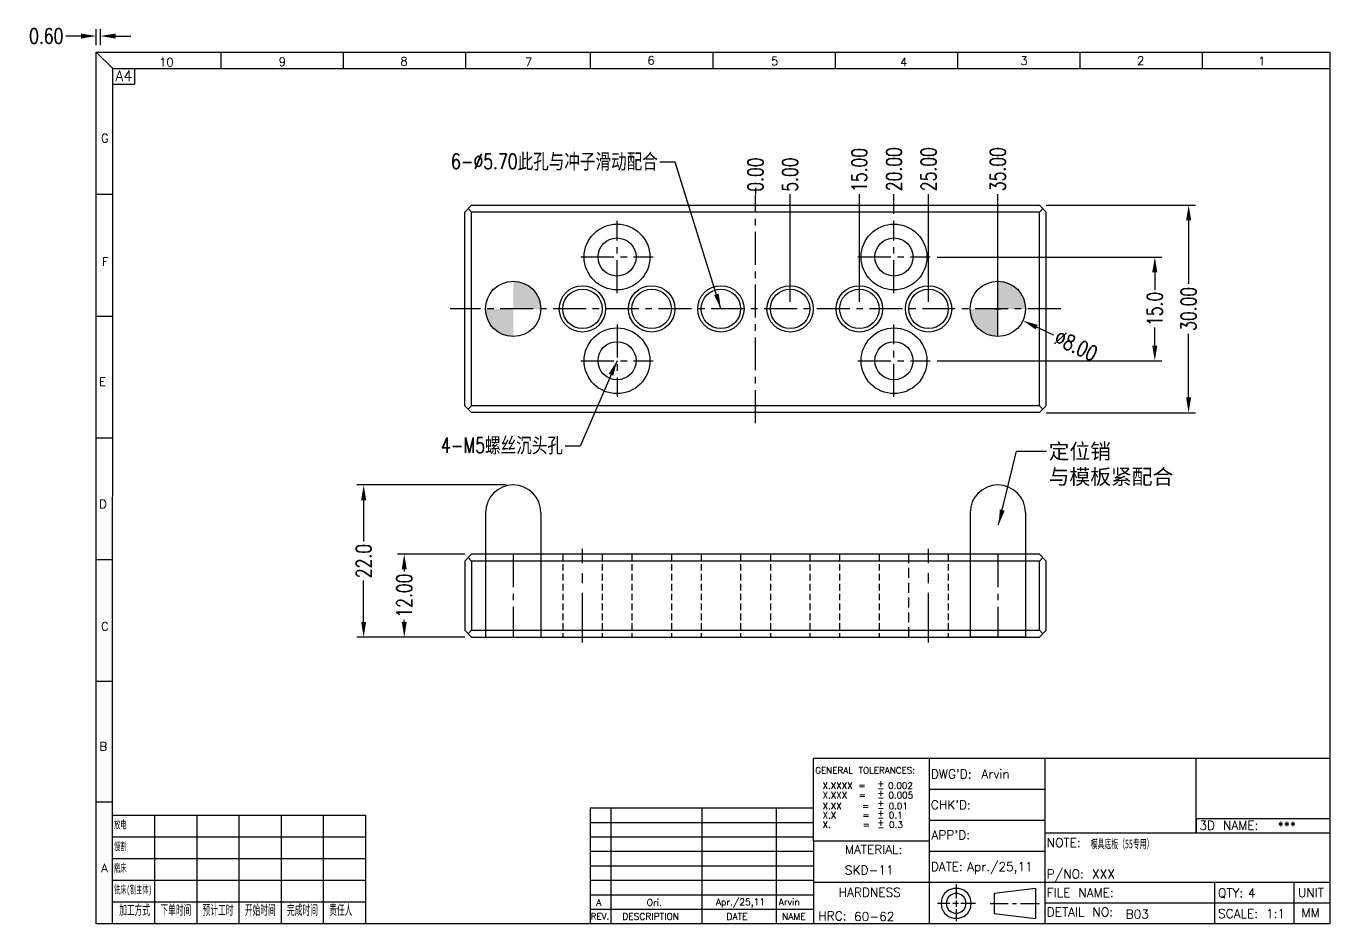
# Model space of a CAD drawing. Header units: millimetres. Extents: x -268 to 53, y -576 to 41.
# Drawn here: x -268.2 to -79.9, y -362.5 to -232.8 of the extents above; entities that cross this region are included whole.
import ezdxf

# ---------------------------------------------------------------- set-up
doc = ezdxf.new("R2010")
doc.units = ezdxf.units.MM
doc.header["$LTSCALE"] = 0.5
doc.linetypes.add('CENTER', pattern=[50.8, 31.75, -6.35, 6.35, -6.35])
doc.linetypes.add('HIDDEN', pattern=[9.525, 6.35, -3.175])
doc.layers.add('dim', color=3, linetype='Continuous', lineweight=15)
doc.layers.add('s07', color=103, linetype='Continuous')
doc.layers.add('侧定位块', color=211, linetype='Continuous')
doc.styles.add('dim', font='romans.shx', dxfattribs={"width": 0.75, "bigfont": 'gbcbig.shx'})
doc.styles.get("Standard").update_dxf_attribs({"font": 'txt.shx'})
doc.styles.add('txt', font='MingLiU.ttf', dxfattribs={"width": 0.55})
doc.dimstyles.new('1', dxfattribs={"dimtxt": 2.2, "dimasz": 2.2, "dimexe": 1, "dimexo": 1, "dimgap": 0.3, "dimtad": 0, "dimzin": 3, "dimdsep": 46, "dimtxsty": 'dim', "dimcen": 2, "dimclrd": 3, "dimclre": 3, "dimclrt": 7, "dimazin": 2, "dimtfac": 1, "dimtofl": 0, "dimtmove": 0, "dimatfit": 3, "dimfxl": 0, "dimtolj": 1, "dimtzin": 3, "dimarcsym": 0})

# ---------------------------------------------------------------- blocks, each defined once
blk = doc.blocks.new('*D51')
at = {"layer": 'Defpoints', "color": 0}
for p in [(9323.09, -816.64), (9323.09, -816.73), (9323.09, -833.23)]:
    blk.add_point(p, dxfattribs=at)
at = {"layer": 'dim', "color": 3, "lineweight": -2}
blk.add_line((9323.09, -815.73), (9323.09, -816.64), dxfattribs=at)
at = {"layer": 'dim', "color": 7, "insert": (9323.09, -813.82), "char_height": 2.2, "attachment_point": 5, "rotation": 90, "style": 'dim'}
blk.add_mtext('\\A1;0.00', dxfattribs=at)
blk = doc.blocks.new('*D52')
at = {"layer": 'Defpoints', "color": 0}
for p in [(9328.09, -816.64), (9323.09, -833.23), (9328.09, -833.23)]:
    blk.add_point(p, dxfattribs=at)
at = {"layer": 'dim', "color": 3, "lineweight": -2}
blk.add_line((9328.09, -832.23), (9328.09, -816.64), dxfattribs=at)
at = {"layer": 'dim', "color": 7, "insert": (9328.09, -813.82), "char_height": 2.2, "attachment_point": 5, "rotation": 90, "style": 'dim'}
blk.add_mtext('\\A1;5.00', dxfattribs=at)
blk = doc.blocks.new('*D53')
at = {"layer": 'Defpoints', "color": 0}
for p in [(9338.09, -816.64), (9323.09, -833.23), (9338.09, -833.23)]:
    blk.add_point(p, dxfattribs=at)
at = {"layer": 'dim', "color": 3, "lineweight": -2}
blk.add_line((9338.09, -832.23), (9338.09, -816.64), dxfattribs=at)
at = {"layer": 'dim', "color": 7, "insert": (9338.09, -813.15), "char_height": 2.2, "attachment_point": 5, "rotation": 90, "style": 'dim'}
blk.add_mtext('\\A1;15.00', dxfattribs=at)
blk = doc.blocks.new('*D54')
at = {"layer": 'Defpoints', "color": 0}
for p in [(9343.09, -816.64), (9343.09, -820.5), (9323.09, -833.23)]:
    blk.add_point(p, dxfattribs=at)
at = {"layer": 'dim', "color": 3, "lineweight": -2}
blk.add_line((9343.09, -819.5), (9343.09, -816.64), dxfattribs=at)
at = {"layer": 'dim', "color": 7, "insert": (9343.09, -813.04), "char_height": 2.2, "attachment_point": 5, "rotation": 90, "style": 'dim'}
blk.add_mtext('\\A1;20.00', dxfattribs=at)
blk = doc.blocks.new('*D55')
at = {"layer": 'Defpoints', "color": 0}
for p in [(9348.09, -816.64), (9323.09, -833.23), (9348.09, -833.23)]:
    blk.add_point(p, dxfattribs=at)
at = {"layer": 'dim', "color": 3, "lineweight": -2}
blk.add_line((9348.09, -832.23), (9348.09, -816.64), dxfattribs=at)
at = {"layer": 'dim', "color": 7, "insert": (9348.09, -813.04), "char_height": 2.2, "attachment_point": 5, "rotation": 90, "style": 'dim'}
blk.add_mtext('\\A1;25.00', dxfattribs=at)
blk = doc.blocks.new('*D56')
at = {"layer": 'Defpoints', "color": 0}
for p in [(9358.09, -816.64), (9323.09, -833.23), (9358.09, -833.23)]:
    blk.add_point(p, dxfattribs=at)
at = {"layer": 'dim', "color": 3, "lineweight": -2}
blk.add_line((9358.09, -832.23), (9358.09, -816.64), dxfattribs=at)
at = {"layer": 'dim', "color": 7, "insert": (9358.09, -813.04), "char_height": 2.2, "attachment_point": 5, "rotation": 90, "style": 'dim'}
blk.add_mtext('\\A1;35.00', dxfattribs=at)
blk = doc.blocks.new('*D57')
at = {"layer": 'Defpoints', "color": 0}
for p in [(9354.47, -831.53), (9361.71, -834.93)]:
    blk.add_point(p, dxfattribs=at)
at = {"layer": 'dim', "color": 3, "lineweight": -2}
for p, q in [((9357.59, -833.23), (9358.59, -833.23)), ((9358.09, -833.73), (9358.09, -832.73)), ((9366.16, -837.02), (9363.7, -835.87))]:
    blk.add_line(p, q, dxfattribs=at)
at = {"layer": 'dim', "color": 3}
blk.add_solid([(9363.86, -835.53), (9363.55, -836.2), (9361.71, -834.93)], dxfattribs=at)
at = {"layer": 'dim', "color": 7, "insert": (9369.38, -838.53), "char_height": 2.2, "attachment_point": 5, "rotation": 334.8214, "style": 'dim'}
blk.add_mtext('\\A1;∅8.00', dxfattribs=at)
blk = doc.blocks.new('*D65')
at = {"layer": 'Defpoints', "color": 0}
for p in [(9272.36, -868.68), (9282.09, -868.68), (9282.09, -880.68)]:
    blk.add_point(p, dxfattribs=at)
at = {"layer": 'dim', "color": 3, "lineweight": -2}
for p, q in [((9281.09, -868.68), (9271.36, -868.68)), ((9272.36, -870.88), (9272.36, -871.19)), ((9272.36, -878.48), (9272.36, -878.16)), ((9281.09, -880.68), (9271.36, -880.68))]:
    blk.add_line(p, q, dxfattribs=at)
at = {"layer": 'dim', "color": 3}
for points in [[(9271.99, -870.88), (9272.72, -870.88), (9272.36, -868.68)], [(9271.99, -878.48), (9272.72, -878.48), (9272.36, -880.68)]]:
    blk.add_solid(points, dxfattribs=at)
at = {"layer": 'dim', "color": 7, "insert": (9272.36, -874.68), "char_height": 2.2, "attachment_point": 5, "rotation": 90, "style": 'dim'}
blk.add_mtext('\\A1;12.00', dxfattribs=at)
blk = doc.blocks.new('*D66')
at = {"layer": 'Defpoints', "color": 0}
for p in [(9266.49, -858.68), (9288.09, -858.68), (9282.09, -880.68)]:
    blk.add_point(p, dxfattribs=at)
at = {"layer": 'dim', "color": 3, "lineweight": -2}
for p, q in [((9287.09, -858.68), (9265.49, -858.68)), ((9266.49, -860.88), (9266.49, -866.86)), ((9266.49, -878.48), (9266.49, -872.49)), ((9281.09, -880.68), (9265.49, -880.68))]:
    blk.add_line(p, q, dxfattribs=at)
at = {"layer": 'dim', "color": 3}
for points in [[(9266.13, -860.88), (9266.86, -860.88), (9266.49, -858.68)], [(9266.13, -878.48), (9266.86, -878.48), (9266.49, -880.68)]]:
    blk.add_solid(points, dxfattribs=at)
at = {"layer": 'dim', "color": 7, "insert": (9266.49, -869.68), "char_height": 2.2, "attachment_point": 5, "rotation": 90, "style": 'dim'}
blk.add_mtext('\\A1;22.0', dxfattribs=at)
blk = doc.blocks.new('*D67')
at = {"layer": 'Defpoints', "color": 0}
for p in [(9348.32, -825.73), (9380.77, -825.73), (9348.32, -840.73)]:
    blk.add_point(p, dxfattribs=at)
at = {"layer": 'dim', "color": 3, "lineweight": -2}
for p, q in [((9349.32, -825.73), (9381.77, -825.73)), ((9380.77, -827.93), (9380.77, -830.53)), ((9380.77, -838.53), (9380.77, -835.92)), ((9349.32, -840.73), (9381.77, -840.73))]:
    blk.add_line(p, q, dxfattribs=at)
at = {"layer": 'dim', "color": 3}
for points in [[(9380.4, -827.93), (9381.13, -827.93), (9380.77, -825.73)], [(9380.4, -838.53), (9381.13, -838.53), (9380.77, -840.73)]]:
    blk.add_solid(points, dxfattribs=at)
at = {"layer": 'dim', "color": 7, "insert": (9380.77, -833.23), "char_height": 2.2, "attachment_point": 5, "rotation": 90, "style": 'dim'}
blk.add_mtext('\\A1;15.0', dxfattribs=at)
blk = doc.blocks.new('*D68')
at = {"layer": 'Defpoints', "color": 0}
for p in [(9364.09, -818.23), (9364.09, -848.23), (9385.65, -848.23)]:
    blk.add_point(p, dxfattribs=at)
at = {"layer": 'dim', "color": 3, "lineweight": -2}
for p, q in [((9365.09, -818.23), (9386.65, -818.23)), ((9385.65, -820.43), (9385.65, -829.63)), ((9385.65, -846.03), (9385.65, -836.83)), ((9365.09, -848.23), (9386.65, -848.23))]:
    blk.add_line(p, q, dxfattribs=at)
at = {"layer": 'dim', "color": 3}
for points in [[(9385.29, -820.43), (9386.02, -820.43), (9385.65, -818.23)], [(9385.29, -846.03), (9386.02, -846.03), (9385.65, -848.23)]]:
    blk.add_solid(points, dxfattribs=at)
at = {"layer": 'dim', "color": 7, "insert": (9385.65, -833.23), "char_height": 2.2, "attachment_point": 5, "rotation": 90, "style": 'dim'}
blk.add_mtext('\\A1;30.00', dxfattribs=at)
blk = doc.blocks.new('*D73')
at = {"color": 3, "lineweight": -2}
for p, q in [((9227.86, -795.13), (9227.86, -792.79)), ((9228.46, -795.13), (9228.46, -792.79)), ((9225.66, -793.79), (9223.46, -793.79)), ((9230.66, -793.79), (9232.86, -793.79))]:
    blk.add_line(p, q, dxfattribs=at)
at = {"color": 3}
for points in [[(9225.66, -793.43), (9225.66, -794.16), (9227.86, -793.79)], [(9230.66, -793.43), (9230.66, -794.16), (9228.46, -793.79)]]:
    blk.add_solid(points, dxfattribs=at)
at = {"layer": 'Defpoints', "color": 0}
for p in [(9227.86, -793.79), (9227.86, -796.13), (9228.46, -796.13)]:
    blk.add_point(p, dxfattribs=at)
at = {"color": 7, "insert": (9220.65, -793.79), "char_height": 2.2, "attachment_point": 5, "style": 'dim'}
blk.add_mtext('\\A1;0.60', dxfattribs=at)

msp = doc.modelspace()

# ---------------------------------------------------------------- hatches: boundary and pattern name
at = {"layer": '侧定位块'}
h = msp.add_hatch(color=8, dxfattribs=at)
h.paths.add_polyline_path([(-197.885, -273.635), (-201.885, -273.635, 0.4142136), (-197.885, -277.635)])
h.paths.add_polyline_path([(-197.885, -269.635), (-197.885, -273.635), (-193.885, -273.635, 0.4142136)])
h = msp.add_hatch(color=8, dxfattribs=at)
h.paths.add_polyline_path([(-127.885, -273.635), (-131.885, -273.635, 0.4142136), (-127.885, -277.635)])
h.paths.add_polyline_path([(-127.885, -269.635), (-127.885, -273.635), (-123.885, -273.635, 0.4142136)])

# ---------------------------------------------------------------- linework, layer by layer
at = {"color": 2, "linetype": 'Continuous'}
for p, q in [((-258.115, -236.535), (-255.708, -238.897)), ((-240.105, -236.535), (-240.105, -238.897)), ((-222.437, -236.535), (-222.437, -238.897)), ((-204.757, -236.535), (-204.757, -238.897)), ((-186.748, -236.535), (-186.748, -238.897)), ((-169.068, -236.535), (-169.068, -238.897)), ((-151.398, -236.535), (-151.398, -238.897)), ((-133.729, -236.535), (-133.729, -238.897)), ((-116.05, -236.535), (-116.05, -238.897)), ((-98.38, -236.535), (-98.38, -238.897)), ((-255.739, -362.534), (-255.708, -238.897)), ((-255.708, -238.897), (-79.915, -238.897)), ((-252.524, -241.162), (-252.524, -238.897)), ((-255.708, -241.162), (-252.524, -241.162)), ((-255.739, -257.117), (-258.113, -257.117)), ((-255.739, -274.72), (-258.113, -274.72)), ((-255.739, -292.314), (-258.113, -292.314)), ((-255.739, -309.904), (-258.113, -309.904)), ((-255.739, -327.508), (-258.113, -327.508)), ((-154.533, -338.644), (-154.532, -362.535)), ((-79.915, -338.644), (-154.533, -338.644)), ((-137.818, -338.644), (-137.818, -362.535)), ((-121.087, -338.644), (-121.086, -362.535)), ((-99.221, -349.395), (-99.221, -338.644)), ((-121.087, -343.124), (-137.81, -343.124)), ((-255.739, -344.943), (-258.113, -344.943)), ((-255.739, -344.943), (-258.113, -344.943)), ((-186.784, -345.811), (-186.784, -362.536)), ((-154.533, -345.811), (-186.784, -345.811)), ((-183.798, -345.811), (-183.797, -362.536)), ((-170.658, -345.811), (-170.658, -362.535)), ((-159.908, -345.811), (-159.908, -362.535)), ((-249.645, -346.855), (-255.738, -346.855)), ((-219.175, -346.855), (-255.738, -346.855)), ((-249.645, -362.535), (-249.645, -346.855)), ((-243.551, -362.536), (-243.551, -346.856)), ((-237.457, -362.537), (-237.457, -346.856)), ((-231.363, -362.536), (-231.363, -346.856)), ((-225.269, -362.537), (-225.269, -346.855)), ((-219.175, -362.537), (-219.175, -346.855)), ((-154.532, -347.902), (-186.784, -347.902)), ((-121.087, -347.603), (-137.81, -347.603)), ((-99.221, -347.305), (-79.915, -347.305)), ((-99.221, -347.305), (-99.221, -349.311)), ((-219.175, -349.991), (-255.738, -349.991)), ((-154.532, -349.992), (-186.784, -349.992)), ((-79.915, -349.395), (-121.087, -349.395)), ((-154.532, -352.083), (-186.784, -352.083)), ((-137.81, -350.589), (-154.532, -350.589)), ((-137.818, -352.094), (-137.818, -356.48)), ((-121.087, -352.083), (-137.809, -352.083)), ((-219.175, -353.126), (-255.738, -353.126)), ((-154.532, -354.173), (-186.784, -354.173)), ((-219.175, -356.263), (-255.738, -356.263)), ((-219.175, -356.263), (-255.738, -356.263)), ((-154.532, -356.263), (-186.784, -356.263)), ((-79.915, -356.562), (-154.532, -356.562)), ((-134.99, -357.672), (-135.571, -358.159)), ((-134.278, -357.413), (-134.99, -357.672)), ((-133.521, -357.413), (-134.278, -357.413)), ((-133.899, -356.784), (-133.899, -358.853)), ((-132.81, -357.672), (-133.521, -357.413)), ((-132.23, -358.159), (-132.81, -357.672)), ((-128.405, -358.102), (-122.458, -357.381)), ((-122.458, -357.381), (-122.458, -361.756)), ((-96.595, -356.562), (-96.595, -362.535)), ((-85.135, -356.562), (-85.135, -362.535)), ((-219.175, -359.399), (-255.738, -359.399)), ((-154.532, -358.354), (-186.784, -358.354)), ((-134.815, -359.56), (-136.611, -359.56)), ((-135.95, -358.816), (-136.08, -359.56)), ((-136.08, -359.56), (-135.95, -360.307)), ((-135.571, -358.159), (-135.95, -358.816)), ((-135.258, -359.067), (-135.343, -359.56)), ((-135.343, -359.56), (-135.258, -360.056)), ((-135.005, -358.632), (-135.258, -359.067)), ((-134.623, -358.309), (-135.005, -358.632)), ((-134.149, -358.138), (-134.623, -358.309)), ((-133.542, -359.56), (-134.396, -359.56)), ((-133.648, -358.138), (-134.149, -358.138)), ((-133.899, -359.139), (-133.899, -360.057)), ((-133.178, -358.309), (-133.648, -358.138)), ((-131.124, -359.56), (-133.248, -359.56)), ((-132.793, -358.632), (-133.178, -358.309)), ((-132.542, -359.067), (-132.793, -358.632)), ((-132.456, -359.56), (-132.542, -359.067)), ((-132.542, -360.056), (-132.456, -359.56)), ((-131.849, -358.816), (-132.23, -358.159)), ((-131.718, -359.56), (-131.849, -358.816)), ((-131.849, -360.307), (-131.718, -359.56)), ((-129, -359.56), (-126.387, -359.56)), ((-128.405, -358.102), (-128.405, -361.02)), ((-125.745, -359.56), (-125.21, -359.56)), ((-124.621, -359.56), (-121.862, -359.56)), ((-79.915, -359.548), (-121.086, -359.548)), ((-154.532, -360.444), (-186.784, -360.444)), ((-135.95, -360.307), (-135.571, -360.965)), ((-135.571, -360.965), (-134.99, -361.449)), ((-135.258, -360.056), (-135.005, -360.489)), ((-135.005, -360.489), (-134.623, -360.81)), ((-134.99, -361.449), (-134.278, -361.708)), ((-134.623, -360.81), (-134.149, -360.984)), ((-134.149, -360.984), (-133.648, -360.984)), ((-133.899, -360.404), (-133.899, -362.159)), ((-133.648, -360.984), (-133.178, -360.81)), ((-133.521, -361.708), (-132.81, -361.449)), ((-133.178, -360.81), (-132.793, -360.489)), ((-132.81, -361.449), (-132.23, -360.965)), ((-132.793, -360.489), (-132.542, -360.056)), ((-132.23, -360.965), (-131.849, -360.307)), ((-128.405, -361.02), (-122.458, -361.756)), ((-134.278, -361.708), (-133.521, -361.708))]:
    msp.add_line(p, q, dxfattribs=at)
msp.add_lwpolyline([(-79.915, -362.535), (-258.115, -362.535), (-258.115, -236.535), (-79.915, -236.535)], close=True, dxfattribs=at)
at = {"layer": 's07'}
for p, q in [((-201.885, -303.084), (-201.885, -321.084)), ((-193.885, -303.084), (-193.885, -321.084)), ((-131.885, -303.084), (-131.885, -321.084)), ((-123.885, -303.084), (-123.885, -321.084)), ((-201.885, -321.084), (-193.885, -321.084)), ((-123.885, -321.084), (-131.885, -321.084))]:
    msp.add_line(p, q, dxfattribs=at)
for centre in [(-197.885, -303.084), (-127.885, -303.084)]:
    msp.add_arc(centre, 4, 0, 180, dxfattribs=at)
at = {"layer": '侧定位块', "color": 1, "linetype": 'CENTER', "ltscale": 0.3}
for p, q in [((-162.885, -290.135), (-162.885, -257.135)), ((-182.885, -271.36), (-182.885, -260.91)), ((-142.885, -271.36), (-142.885, -260.91)), ((-188.11, -266.135), (-177.66, -266.135)), ((-148.11, -266.135), (-137.66, -266.135)), ((-118.785, -273.635), (-206.985, -273.635)), ((-182.885, -275.91), (-182.885, -286.36)), ((-142.885, -286.36), (-142.885, -275.91)), ((-188.11, -281.135), (-177.66, -281.135)), ((-148.11, -281.135), (-137.66, -281.135)), ((-197.885, -309.084), (-197.885, -321.084)), ((-127.885, -309.084), (-127.885, -321.084))]:
    msp.add_line(p, q, dxfattribs=at)
at = {"layer": '侧定位块'}
for p, q in [((-203.885, -258.635), (-204.885, -259.635)), ((-204.885, -287.635), (-204.885, -259.635)), ((-203.885, -259.635), (-204.385, -259.135)), ((-203.885, -258.635), (-121.885, -258.635)), ((-203.885, -287.635), (-203.885, -259.635)), ((-121.885, -259.635), (-203.885, -259.635)), ((-120.885, -259.635), (-121.885, -258.635)), ((-121.885, -259.635), (-121.385, -259.135)), ((-121.885, -287.635), (-121.885, -259.635)), ((-120.885, -287.635), (-120.885, -259.635)), ((-120.885, -287.635), (-120.885, -259.635)), ((-127.885, -277.635), (-127.885, -269.635)), ((-203.885, -288.635), (-204.885, -287.635)), ((-203.885, -287.635), (-204.385, -288.135)), ((-121.885, -287.635), (-203.885, -287.635)), ((-121.885, -288.635), (-120.885, -287.635)), ((-121.885, -287.635), (-121.385, -288.135)), ((-121.885, -288.635), (-203.885, -288.635)), ((-204.885, -310.084), (-203.885, -309.084)), ((-204.885, -310.084), (-204.885, -320.084)), ((-203.885, -310.084), (-204.385, -309.584)), ((-121.885, -309.084), (-203.885, -309.084)), ((-121.885, -310.084), (-203.885, -310.084)), ((-203.885, -310.084), (-203.885, -320.084)), ((-120.885, -310.084), (-121.885, -309.084)), ((-121.885, -310.084), (-121.385, -309.584)), ((-121.885, -320.084), (-121.885, -310.084)), ((-120.885, -320.084), (-120.885, -310.084)), ((-204.885, -320.084), (-203.885, -321.084)), ((-203.885, -320.084), (-204.385, -320.584)), ((-203.885, -320.084), (-121.885, -320.084)), ((-120.885, -320.084), (-121.885, -321.084)), ((-121.885, -320.084), (-121.385, -320.584)), ((-203.885, -321.084), (-121.885, -321.084))]:
    msp.add_line(p, q, dxfattribs=at)
at = {"layer": '侧定位块', "color": 1, "linetype": 'CENTER', "ltscale": 0.45}
for p, q in [((-187.885, -321.834), (-187.885, -308.334)), ((-137.885, -321.834), (-137.885, -308.334))]:
    msp.add_line(p, q, dxfattribs=at)
at = {"layer": '侧定位块', "color": 8, "linetype": 'HIDDEN', "ltscale": 0.3}
for p, q in [((-201.885, -309.084), (-201.885, -321.084)), ((-193.885, -309.084), (-193.885, -321.084)), ((-190.735, -309.084), (-190.735, -321.084)), ((-185.035, -309.084), (-185.035, -321.084)), ((-180.735, -309.084), (-180.735, -321.084)), ((-175.035, -309.084), (-175.035, -321.084)), ((-170.735, -309.084), (-170.735, -321.084)), ((-165.035, -309.084), (-165.035, -321.084)), ((-160.735, -309.084), (-160.735, -321.084)), ((-155.035, -309.084), (-155.035, -321.084)), ((-150.735, -309.084), (-150.735, -321.084)), ((-145.035, -309.084), (-145.035, -321.084)), ((-135.035, -309.084), (-135.035, -321.084)), ((-131.885, -309.084), (-131.885, -321.084)), ((-123.885, -309.084), (-123.885, -321.084))]:
    msp.add_line(p, q, dxfattribs=at)
at = {"layer": '侧定位块', "color": 8, "linetype": 'HIDDEN', "ltscale": 0.45}
msp.add_line((-140.735, -321.084), (-140.735, -309.084), dxfattribs=at)
at = {"layer": '侧定位块'}
for centre, radius in [((-182.885, -266.135), 4.75), ((-142.885, -266.135), 4.75), ((-197.885, -273.635), 4), ((-187.885, -273.635), 3.35), ((-187.885, -273.635), 2.85), ((-177.885, -273.635), 3.35), ((-177.885, -273.635), 2.85), ((-167.885, -273.635), 3.35), ((-167.885, -273.635), 2.85), ((-157.885, -273.635), 3.35), ((-157.885, -273.635), 2.85), ((-147.885, -273.635), 3.35), ((-147.885, -273.635), 2.85), ((-137.885, -273.635), 3.35), ((-137.885, -273.635), 2.85), ((-127.885, -273.635), 4), ((-182.885, -281.135), 4.75), ((-142.885, -281.135), 4.75)]:
    msp.add_circle(centre, radius, dxfattribs=at)
at = {"layer": '侧定位块', "linetype": 'Continuous'}
for centre in [(-182.885, -266.135), (-142.885, -266.135), (-182.885, -281.135), (-142.885, -281.135)]:
    msp.add_circle(centre, 2.75, dxfattribs=at)

# ---------------------------------------------------------------- texts
at = {"color": 6}
for s, height, p in [('8', 1.226, (-214.183, -238.475)), ('6', 1.226, (-178.486, -238.334)), ('5', 1.226, (-160.659, -238.428)), ('3', 1.226, (-124.645, -238.381)), ('2', 1.226, (-107.775, -238.381)), ('1', 1.226, (-90.302, -238.428)), ('10', 1.2263, (-249.026, -238.591)), ('9', 1.226, (-231.757, -238.533)), ('7', 1.226, (-196.182, -238.568)), ('4', 1.226, (-141.998, -238.568)), ('A4', 1.5138, (-255.354, -240.706)), ('G', 1.226, (-257.419, -249.578)), ('G', 1.226, (-257.419, -249.578)), ('F', 1.226, (-257.29, -267.428)), ('E', 1.226, (-257.716, -284.772)), ('D', 1.226, (-257.687, -302.453)), ('C', 1.226, (-257.436, -320.14)), ('B', 1.226, (-257.646, -337.476)), ('B', 1.226, (-257.646, -337.476)), ('A', 1.226, (-257.388, -355.055)), ('A', 1.226, (-257.388, -355.055))]:
    msp.add_text(s, height=height, dxfattribs=at).set_placement(p)
at = {"color": 4}
for s, height, p in [('GENERAL TOLERANCES:', 0.92791, (-154.262, -340.808)), ("DWG'D:", 1.2843, (-137.562, -341.506)), ('X.XXXX =   0.002', 0.92791, (-153.204, -343.007)), ('+', 0.928, (-145.302, -342.696)), ('X.XXX  =   0.005', 0.92791, (-153.204, -344.391)), ('-', 0.928, (-145.302, -343.389)), ('+', 0.928, (-145.302, -344.081)), ('-', 0.928, (-145.302, -344.773)), ('X.XX   =   0.01', 0.92791, (-153.204, -345.963)), ('X.X    =   0.1', 0.92791, (-153.204, -347.277)), ('+', 0.928, (-145.302, -345.536)), ('-', 0.928, (-145.302, -346.229)), ('+', 0.928, (-145.302, -346.953)), ("CHK'D:", 1.2843, (-137.562, -345.955)), ('X.     =   0.3', 0.92791, (-153.204, -348.661)), ('-', 0.928, (-145.302, -347.646)), ('+', 0.928, (-145.302, -348.344)), ('3D NAME:', 1.2843, (-98.773, -348.933)), ('-', 0.928, (-145.302, -349.037)), ("APP'D:", 1.2843, (-137.461, -350.313)), ('NOTE:', 1.2843, (-120.811, -351.426)), ('MATERIAL:', 1.2843, (-149.979, -352.417)), ('DATE:', 1.2843, (-137.562, -354.894)), ('P/NO:', 1.2843, (-120.811, -355.951)), ('HARDNESS', 1.2843, (-150.871, -358.608)), ('FILE NAME:', 1.2843, (-120.811, -358.654)), ('QTY:', 1.2843, (-96.074, -358.701)), ('UNIT', 1.2843, (-84.537, -358.648)), ('REV.', 0.9151, (-186.69, -361.907)), ('DESCRIPTION', 0.96323, (-182.139, -361.928)), ('DATE', 0.9632, (-167.084, -361.928)), ('NAME', 0.9632, (-159.069, -361.928)), ('HRC:', 1.2843, (-153.81, -362.02)), ('DETAIL NO:', 1.2843, (-120.811, -361.45)), ('SCALE: 1:1', 1.2843, (-96.074, -361.691)), ('MM', 1.2843, (-84.038, -361.544))]:
    msp.add_text(s, height=height, dxfattribs=at).set_placement(p)
at = {"color": 3}
for s, height, p in [('Arvin', 1.2843, (-130.243, -341.506)), ('***', 1.2843, (-87.463, -349.015)), ('Apr./25,11', 1.2843, (-132.308, -354.894)), ('SKD-11', 1.2843, (-149.979, -355.389)), ('4', 1.284, (-91.756, -358.701)), ('A', 0.963, (-185.877, -359.919)), ('Ori.', 0.9632, (-178.61, -359.919)), ('Apr./25,11', 0.9632, (-168.61, -359.843)), ('Arvin', 0.9632, (-159.529, -359.843)), ('60-62', 1.2843, (-148.653, -362.11)), ('B03', 1.2843, (-109.421, -361.762))]:
    msp.add_text(s, height=height, dxfattribs=at).set_placement(p)
at = {"color": 3, "style": 'txt', "width": 0.55}
msp.add_text('模具底板（55专用）', height=1.2843, dxfattribs=at).set_placement((-114.469, -351.603))
at = {"color": 3, "attachment_point": 1, "style": 'txt'}
for s, insert, char_height, width in [('放电', (-255.526, -347.593), 1.1559, 7.86861), ('慢割', (-255.526, -350.73), 1.1559, 7.86861), ('磨床', (-255.526, -353.865), 1.1559, 7.86861), ('铣床(割主体)', (-255.526, -357.001), 1.1559, 7.86861), ('加工方式', (-254.794, -359.785), 1.4448, 4.54093), ('下单时间', (-248.832, -359.785), 1.4448, 4.54093), ('预计工时', (-242.738, -359.785), 1.4448, 4.54093), ('开始时间', (-236.644, -359.785), 1.4448, 4.54093), ('完成时间', (-230.55, -359.785), 1.4448, 4.54093), ('责任人', (-224.456, -359.785), 1.4448, 4.54093)]:
    msp.add_mtext(s, dxfattribs=dict(at, insert=insert, char_height=char_height, width=width))
at = {"color": 3, "insert": (-114.284, -354.665), "char_height": 1.2843, "width": 49.35395, "attachment_point": 1}
msp.add_mtext('XXX', dxfattribs=at)
at = {"layer": '侧定位块', "color": 7, "char_height": 2.2, "attachment_point": 6, "style": 'dim'}
for s, insert in [('6-%%c5.70{\\fSimSun|b0|i0|c134|p2;此孔与冲子滑动配合}', (-176.993, -252.435)), ('4-M5{\\fSimSun|b0|i0|c134|p2;螺丝沉头孔}', (-190.701, -293.47))]:
    msp.add_mtext(s, dxfattribs=dict(at, insert=insert))
at = {"layer": '侧定位块', "color": 7, "insert": (-120.539, -293.125), "char_height": 2.2, "attachment_point": 1}
msp.add_mtext('{\\fSimSun|b0|i0|c134|p2;定位销}\\P{\\fSimSun|b0|i0|c134|p2;与模板紧配合}', dxfattribs=at)

# ---------------------------------------------------------------- dimensions: what is measured, and where the dimension line sits
dim = msp.add_linear_dim(base=(-258.115, -234.199), p1=(-257.515, -236.535), p2=(-258.115, -236.535), dimstyle='1', override={"dimdec": 2})
dim.commit()
dim.dimension.update_dxf_attribs({"geometry": '*D73', "text_midpoint": (-265.329, -234.199), "insert": (-9485.977, 559.593)})
at = {"layer": 'dim'}
for feature_location, offset, origin, picture, middle, set_off in [((-142.885, -260.91), (0, 3.867), (-162.885, -273.635), '*D54', (-142.885, -253.443), (-9485.977, 559.593)), ((-137.885, -273.635), (0, 16.592), (-162.885, -273.635), '*D55', (-137.885, -253.443), (-9485.977, 559.593)), ((-127.885, -273.635), (0, 16.592), (-162.885, -273.635), '*D56', (-127.885, -253.443), (-9485.977, 559.593)), ((-147.885, -273.635), (0, 16.592), (-162.885, -273.635), '*D53', (-147.885, -253.561), (-9485.977, 559.593)), ((-162.884760899, -257.13496287), (0, 0.092193525), (-162.884760899, -273.63496287), '*D51', (-162.884760899, -254.228483631), (-9485.976669784, 559.593067755)), ((-157.885, -273.635), (0, 16.592), (-162.885, -273.635), '*D52', (-157.885, -254.228), (-9485.977, 559.593))]:
    dim = msp.add_ordinate_dim(feature_location=feature_location, offset=offset, dtype=1, origin=origin, dimstyle='1', override={"dimcen": 0.5}, dxfattribs=at)
    dim.commit()
    dim.dimension.update_dxf_attribs({"geometry": picture, "text_midpoint": middle, "insert": set_off})
for base, p1, p2, override, picture, middle in [((-100.324, -288.635), (-121.885, -258.635), (-121.885, -288.635), {"dimcen": 0.5}, '*D68', (-100.324, -273.635)), ((-105.209, -266.135), (-137.66, -281.135), (-137.66, -266.135), {"dimdec": 1, "dimcen": 0.5}, '*D67', (-105.209, -273.635)), ((-219.483, -299.084), (-203.885, -321.084), (-197.885, -299.084), {"dimdec": 1, "dimcen": 0.5}, '*D66', (-219.483, -310.084)), ((-213.62, -309.084), (-203.885, -321.084), (-203.885, -309.084), {"dimcen": 0.5}, '*D65', (-213.62, -315.084))]:
    dim = msp.add_linear_dim(base=base, p1=p1, p2=p2, angle=90, dimstyle='1', override=override, dxfattribs=at)
    dim.commit()
    dim.dimension.update_dxf_attribs({"geometry": picture, "text_midpoint": middle, "insert": (-9485.977, 559.593)})
dim = msp.add_diameter_dim_2p(p1=(-131.505, -271.933), p2=(-124.265, -275.337), dimstyle='1', override={"dimcen": 0.5}, dxfattribs=at)
dim.commit()
dim.dimension.update_dxf_attribs({"geometry": '*D57', "text_midpoint": (-116.599, -278.94), "dimtype": 131, "insert": (-9485.977, 559.593)})

# ---------------------------------------------------------------- leaders
at = {"layer": '侧定位块', "annotation_type": 0, "has_hookline": 1}
for points, override, hookline_direction, text_width in [([(-167.885, -273.635), (-174.493, -252.435), (-176.693, -252.435)], {"dimcen": 0.5}, 1, 31.413), ([(-182.885, -281.135), (-188.201, -293.47), (-190.401, -293.47)], {"dimcen": 0.5}, 1, 9.238), ([(-127.764, -304.849), (-125.192, -294.225), (-120.839, -294.225)], {"dimgap": 0.3, "dimtad": 0, "dimcen": 0.5}, 0, 9.191)]:
    msp.add_leader(points, dimstyle='1', override=override, dxfattribs=dict(at, hookline_direction=hookline_direction, text_width=text_width))

doc.saveas('drawing.dxf')
